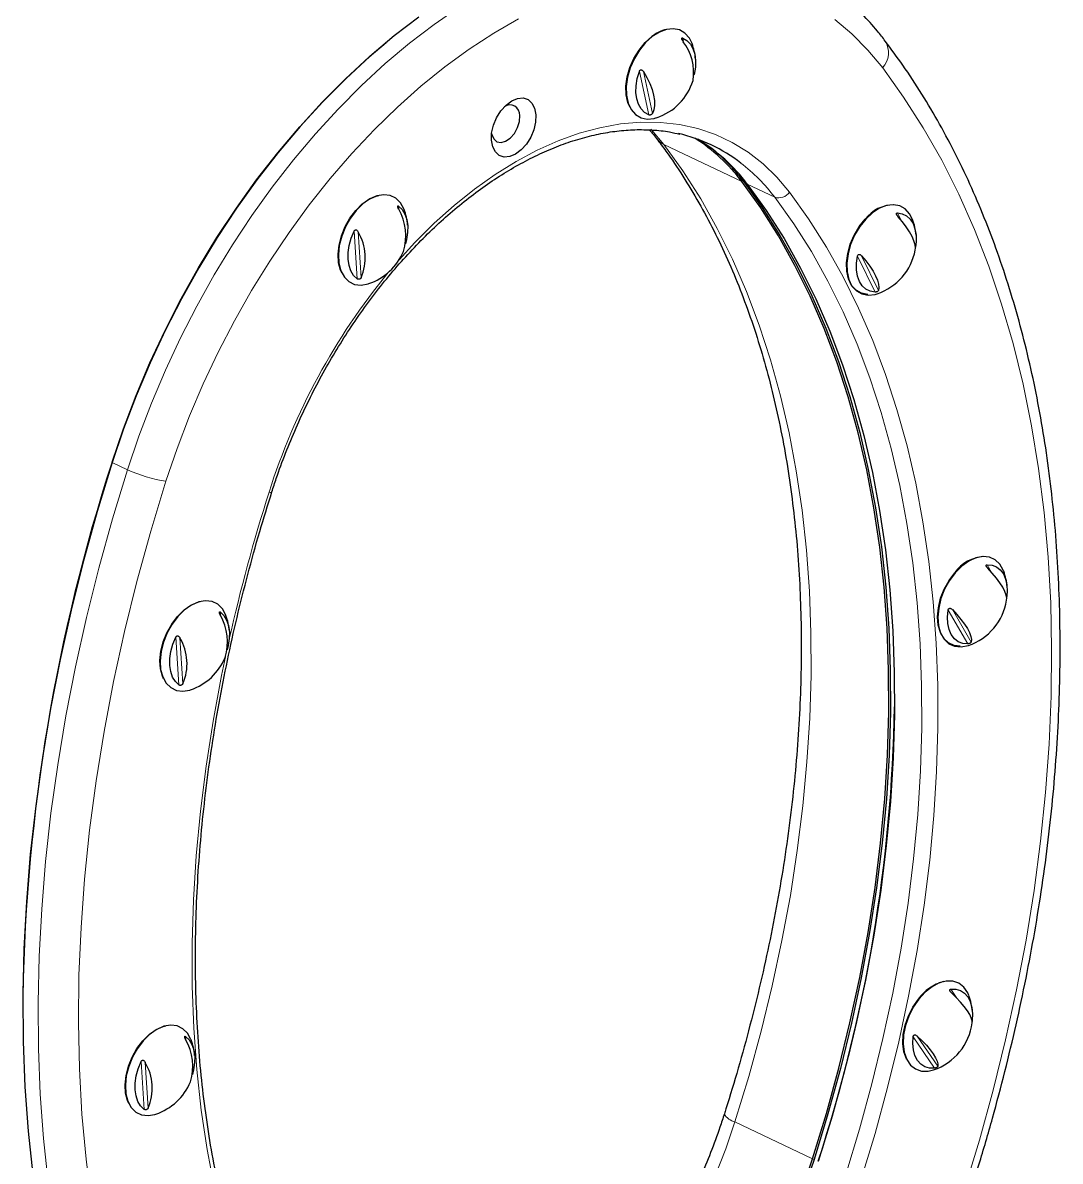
# Model space of a CAD drawing. Header units: millimetres. Extents: x -218071 to -203542, y 15363 to 51382.
# Drawn here: x -216841.19 to -216823.04, y 51026.04 to 51045.97 of the extents above; entities that cross this region are included whole.
import ezdxf

# ---------------------------------------------------------------- set-up
doc = ezdxf.new("R2010")
doc.units = ezdxf.units.MM
doc.header["$LTSCALE"] = 4
doc.layers.add('TPF-EQUIPEMENT', color=7, linetype='Continuous')

msp = doc.modelspace()

# ---------------------------------------------------------------- linework, layer by layer
at = {"layer": 'TPF-EQUIPEMENT', "color": 7, "linetype": 'Continuous', "lineweight": 25}
for p, q in [((-216834.826, 51045.628), (-216834.836, 51045.619)), ((-216841.192, 51028.96), (-216841.192, 51028.947))]:
    msp.add_line(p, q, dxfattribs=at)
at = {"layer": 'TPF-EQUIPEMENT', "color": 8, "linetype": 'Continuous', "lineweight": 18}
for p, q in [((-216829.647, 51045.698), (-216829.634, 51045.638)), ((-216830.243, 51044.353), (-216830.406, 51045.115)), ((-216830.333, 51045.11), (-216830.176, 51044.377)), ((-216828.616, 51043.188), (-216829.976, 51043.835)), ((-216828.59, 51043.196), (-216828.616, 51043.188)), ((-216828.039, 51042.913), (-216828.518, 51043.141)), ((-216834.618, 51042.757), (-216834.614, 51042.698)), ((-216825.891, 51042.637), (-216825.832, 51042.517)), ((-216835.342, 51041.482), (-216835.396, 51042.317)), ((-216835.325, 51042.304), (-216835.273, 51041.501)), ((-216826.284, 51041.251), (-216826.591, 51041.88)), ((-216826.518, 51041.886), (-216826.223, 51041.28)), ((-216839.629, 51038.27), (-216839.63, 51038.275)), ((-216839.361, 51038.142), (-216839.629, 51038.27)), ((-216824.324, 51036.48), (-216824.245, 51036.344)), ((-216837.736, 51035.649), (-216837.732, 51035.591)), ((-216824.663, 51035.093), (-216825.004, 51035.685)), ((-216824.931, 51035.694), (-216824.604, 51035.124)), ((-216838.461, 51034.374), (-216838.515, 51035.209)), ((-216838.443, 51035.197), (-216838.391, 51034.393)), ((-216824.96, 51029.049), (-216824.853, 51028.892)), ((-216824.588, 51028.502), (-216824.585, 51028.499)), ((-216838.344, 51028.221), (-216838.34, 51028.162)), ((-216825.243, 51027.667), (-216825.618, 51028.218)), ((-216825.545, 51028.228), (-216825.185, 51027.699)), ((-216839.069, 51026.946), (-216839.123, 51027.781)), ((-216839.051, 51027.768), (-216838.999, 51026.965)), ((-216827.375, 51026.079), (-216828.734, 51026.727)), ((-216827.348, 51026.071), (-216827.375, 51026.079))]:
    msp.add_line(p, q, dxfattribs=at)
at = {"layer": 'TPF-EQUIPEMENT', "color": 8, "linetype": 'Continuous', "lineweight": 18, "flags": 128}
for points in [[(-216839.361, 51038.142), (-216839.163, 51038.728), (-216838.941, 51039.31), (-216838.698, 51039.884), (-216838.434, 51040.451), (-216838.149, 51041.007), (-216837.845, 51041.551), (-216837.523, 51042.08), (-216837.183, 51042.594), (-216836.827, 51043.09), (-216836.457, 51043.567), (-216836.073, 51044.023), (-216835.676, 51044.456), (-216835.269, 51044.866), (-216834.852, 51045.25), (-216834.427, 51045.607), (-216833.995, 51045.937), (-216833.558, 51046.237)], [(-216832.518, 51046.037), (-216832.951, 51045.786), (-216833.382, 51045.506), (-216833.807, 51045.195), (-216834.227, 51044.856), (-216834.639, 51044.489), (-216835.042, 51044.096), (-216835.434, 51043.679), (-216835.815, 51043.238), (-216836.182, 51042.776), (-216836.534, 51042.294), (-216836.871, 51041.794), (-216837.19, 51041.277), (-216837.491, 51040.746), (-216837.773, 51040.202), (-216838.034, 51039.648), (-216838.274, 51039.084), (-216838.492, 51038.515), (-216838.687, 51037.94)], [(-216826.15, 51045.176), (-216826.409, 51045.488), (-216826.689, 51045.771), (-216826.988, 51046.023)], [(-216824.724, 51025.531), (-216824.458, 51026.407), (-216824.217, 51027.284), (-216824, 51028.161), (-216823.808, 51029.037), (-216823.642, 51029.909), (-216823.502, 51030.777), (-216823.388, 51031.639), (-216823.3, 51032.494), (-216823.238, 51033.34), (-216823.203, 51034.177), (-216823.194, 51035.002), (-216823.211, 51035.814), (-216823.256, 51036.612), (-216823.326, 51037.395), (-216823.423, 51038.162), (-216823.546, 51038.911), (-216823.695, 51039.641), (-216823.87, 51040.351), (-216824.07, 51041.039), (-216824.295, 51041.705), (-216824.545, 51042.348), (-216824.819, 51042.966), (-216825.117, 51043.559), (-216825.439, 51044.126), (-216825.783, 51044.665), (-216826.15, 51045.176)], [(-216834.609, 51041.817), (-216834.333, 51042.118), (-216833.994, 51042.456), (-216833.646, 51042.768), (-216833.29, 51043.054), (-216832.928, 51043.311), (-216832.562, 51043.538), (-216832.194, 51043.734), (-216831.826, 51043.899), (-216831.459, 51044.031), (-216831.095, 51044.129), (-216830.736, 51044.194), (-216830.383, 51044.225), (-216830.039, 51044.222), (-216829.706, 51044.185), (-216829.384, 51044.113), (-216829.075, 51044.008), (-216828.781, 51043.87), (-216828.503, 51043.699), (-216828.243, 51043.496), (-216828.002, 51043.263), (-216827.781, 51043.001)], [(-216830.203, 51044.103), (-216830.191, 51044.09), (-216829.976, 51043.835)], [(-216829.976, 51043.835), (-216830.051, 51043.883), (-216830.103, 51043.937)], [(-216829.976, 51043.835), (-216829.644, 51043.372), (-216829.333, 51042.882), (-216829.044, 51042.366), (-216828.777, 51041.826), (-216828.533, 51041.262), (-216828.311, 51040.675), (-216828.113, 51040.066), (-216827.939, 51039.437), (-216827.788, 51038.788), (-216827.662, 51038.12), (-216827.561, 51037.435), (-216827.484, 51036.734), (-216827.432, 51036.017), (-216827.405, 51035.287), (-216827.403, 51034.545), (-216827.426, 51033.791), (-216827.474, 51033.028), (-216827.546, 51032.256), (-216827.643, 51031.477), (-216827.765, 51030.691), (-216827.912, 51029.902), (-216828.082, 51029.109), (-216828.276, 51028.315), (-216828.493, 51027.52), (-216828.734, 51026.727)], [(-216827.781, 51043.001), (-216827.446, 51042.533), (-216827.132, 51042.038), (-216826.84, 51041.518), (-216826.571, 51040.972), (-216826.324, 51040.403), (-216826.1, 51039.81), (-216825.9, 51039.195), (-216825.724, 51038.559), (-216825.572, 51037.904), (-216825.445, 51037.23), (-216825.343, 51036.538), (-216825.265, 51035.829), (-216825.212, 51035.106), (-216825.185, 51034.369), (-216825.183, 51033.619), (-216825.206, 51032.858), (-216825.254, 51032.087), (-216825.328, 51031.307), (-216825.426, 51030.52), (-216825.549, 51029.728), (-216825.697, 51028.93), (-216825.869, 51028.13), (-216826.065, 51027.328), (-216826.284, 51026.525), (-216826.527, 51025.724)], [(-216826.797, 51025.804), (-216826.556, 51026.598), (-216826.339, 51027.393), (-216826.145, 51028.187), (-216825.974, 51028.98), (-216825.828, 51029.769), (-216825.706, 51030.554), (-216825.609, 51031.333), (-216825.536, 51032.105), (-216825.489, 51032.869), (-216825.466, 51033.623), (-216825.468, 51034.365), (-216825.495, 51035.095), (-216825.547, 51035.811), (-216825.624, 51036.513), (-216825.725, 51037.198), (-216825.851, 51037.865), (-216826.002, 51038.515), (-216826.176, 51039.144), (-216826.374, 51039.753), (-216826.595, 51040.34), (-216826.84, 51040.904), (-216827.107, 51041.444), (-216827.396, 51041.96), (-216827.707, 51042.449), (-216828.039, 51042.913)], [(-216840.748, 51025.672), (-216840.83, 51026.435), (-216840.886, 51027.213), (-216840.918, 51028.005), (-216840.924, 51028.809), (-216840.905, 51029.625), (-216840.861, 51030.452), (-216840.793, 51031.287), (-216840.699, 51032.13), (-216840.58, 51032.979), (-216840.437, 51033.834), (-216840.269, 51034.693), (-216840.078, 51035.555), (-216839.862, 51036.417), (-216839.623, 51037.281), (-216839.361, 51038.142)], [(-216838.687, 51037.94), (-216838.953, 51037.064), (-216839.195, 51036.187), (-216839.411, 51035.31), (-216839.603, 51034.434), (-216839.769, 51033.562), (-216839.909, 51032.694), (-216840.024, 51031.832), (-216840.112, 51030.977), (-216840.173, 51030.13), (-216840.209, 51029.294), (-216840.217, 51028.469), (-216840.2, 51027.657), (-216840.156, 51026.859), (-216840.085, 51026.075), (-216839.988, 51025.309)], [(-216836.884, 51037.747), (-216836.862, 51037.746), (-216836.845, 51037.747), (-216836.836, 51037.751), (-216836.834, 51037.754)], [(-216835.63, 51020.47), (-216835.965, 51020.938), (-216836.279, 51021.432), (-216836.571, 51021.953), (-216836.84, 51022.499), (-216837.087, 51023.068), (-216837.311, 51023.661), (-216837.511, 51024.276), (-216837.687, 51024.911), (-216837.839, 51025.567), (-216837.966, 51026.241), (-216838.069, 51026.933), (-216838.146, 51027.641), (-216838.199, 51028.365), (-216838.226, 51029.102), (-216838.228, 51029.852), (-216838.205, 51030.613), (-216838.157, 51031.384), (-216838.084, 51032.164), (-216837.985, 51032.951), (-216837.862, 51033.743), (-216837.715, 51034.541), (-216837.648, 51034.865)], [(-216828.734, 51026.727), (-216828.896, 51026.254), (-216829.08, 51025.785), (-216829.286, 51025.324), (-216829.511, 51024.872), (-216829.755, 51024.431), (-216830.017, 51024.004), (-216830.296, 51023.593), (-216830.589, 51023.2), (-216830.896, 51022.826), (-216831.216, 51022.474), (-216831.546, 51022.145), (-216831.885, 51021.841), (-216832.231, 51021.563), (-216832.583, 51021.313), (-216832.939, 51021.092), (-216833.297, 51020.901), (-216833.656, 51020.741), (-216834.013, 51020.613), (-216834.367, 51020.516), (-216834.717, 51020.453), (-216835.059, 51020.423), (-216835.394, 51020.426), (-216835.422, 51020.428)]]:
    msp.add_lwpolyline(points, dxfattribs=at)
at = {"layer": 'TPF-EQUIPEMENT', "color": 7, "linetype": 'Continuous', "lineweight": 25, "flags": 128}
for points in [[(-216834.263, 51046.064), (-216834.695, 51045.735), (-216835.12, 51045.377), (-216835.537, 51044.993), (-216835.944, 51044.584), (-216836.341, 51044.15), (-216836.725, 51043.695), (-216837.095, 51043.218), (-216837.451, 51042.722), (-216837.79, 51042.208), (-216838.113, 51041.678), (-216838.417, 51041.134), (-216838.702, 51040.578), (-216838.966, 51040.012), (-216839.209, 51039.437), (-216839.43, 51038.856), (-216839.629, 51038.27)], [(-216830.575, 51044.492), (-216830.607, 51044.569), (-216830.636, 51044.705), (-216830.64, 51044.856), (-216830.617, 51045.017), (-216830.57, 51045.181), (-216830.5, 51045.34), (-216830.411, 51045.488), (-216830.306, 51045.618), (-216830.189, 51045.723)], [(-216829.485, 51045.603), (-216829.532, 51045.697), (-216829.608, 51045.784), (-216829.703, 51045.84), (-216829.813, 51045.862), (-216829.932, 51045.85), (-216830.056, 51045.803), (-216830.18, 51045.725), (-216830.297, 51045.618), (-216830.404, 51045.487), (-216830.494, 51045.338), (-216830.565, 51045.177), (-216830.612, 51045.012), (-216830.635, 51044.849), (-216830.631, 51044.696), (-216830.602, 51044.559), (-216830.548, 51044.445), (-216830.472, 51044.358), (-216830.377, 51044.302), (-216830.267, 51044.279), (-216830.148, 51044.292), (-216830.104, 51044.305)], [(-216839.63, 51038.275), (-216839.432, 51038.86), (-216839.211, 51039.44), (-216838.968, 51040.014), (-216838.704, 51040.579), (-216838.42, 51041.134), (-216838.117, 51041.677), (-216837.795, 51042.206), (-216837.456, 51042.719), (-216837.101, 51043.214), (-216836.731, 51043.69), (-216836.348, 51044.145), (-216835.952, 51044.577), (-216835.546, 51044.986), (-216835.13, 51045.369), (-216834.836, 51045.619)], [(-216829.647, 51045.698), (-216829.575, 51045.657), (-216829.514, 51045.594), (-216829.468, 51045.513), (-216829.437, 51045.416), (-216829.423, 51045.306), (-216829.427, 51045.187), (-216829.447, 51045.062), (-216829.451, 51045.046)], [(-216830.243, 51044.353), (-216830.316, 51044.394), (-216830.376, 51044.457), (-216830.423, 51044.538), (-216830.453, 51044.635), (-216830.467, 51044.745), (-216830.464, 51044.864), (-216830.443, 51044.989), (-216830.406, 51045.115)], [(-216830.333, 51045.11), (-216830.273, 51045.005), (-216830.223, 51044.9), (-216830.184, 51044.796), (-216830.157, 51044.697), (-216830.142, 51044.603), (-216830.141, 51044.518), (-216830.152, 51044.442), (-216830.176, 51044.377)], [(-216832.216, 51044.357), (-216832.221, 51044.228), (-216832.252, 51044.093), (-216832.306, 51043.961), (-216832.382, 51043.84), (-216832.472, 51043.739), (-216832.571, 51043.665), (-216832.673, 51043.623), (-216832.77, 51043.616), (-216832.856, 51043.643), (-216832.925, 51043.704), (-216832.972, 51043.795), (-216832.994, 51043.908), (-216832.99, 51044.036), (-216832.959, 51044.171), (-216832.904, 51044.304), (-216832.829, 51044.425), (-216832.739, 51044.525), (-216832.639, 51044.599), (-216832.537, 51044.641), (-216832.44, 51044.649), (-216832.354, 51044.621), (-216832.285, 51044.56), (-216832.238, 51044.47), (-216832.216, 51044.357)], [(-216832.991, 51044.03), (-216832.987, 51044.01), (-216832.954, 51043.932), (-216832.898, 51043.884), (-216832.826, 51043.87), (-216832.745, 51043.891), (-216832.665, 51043.946), (-216832.593, 51044.029), (-216832.538, 51044.13), (-216832.505, 51044.238), (-216832.499, 51044.342)], [(-216827.375, 51026.079), (-216827.134, 51026.873), (-216826.916, 51027.668), (-216826.722, 51028.462), (-216826.552, 51029.255), (-216826.406, 51030.044), (-216826.284, 51030.829), (-216826.187, 51031.608), (-216826.114, 51032.38), (-216826.066, 51033.144), (-216826.043, 51033.898), (-216826.046, 51034.64), (-216826.073, 51035.37), (-216826.125, 51036.086), (-216826.201, 51036.788), (-216826.303, 51037.473), (-216826.429, 51038.14), (-216826.579, 51038.79), (-216826.754, 51039.419), (-216826.952, 51040.028), (-216827.173, 51040.615), (-216827.418, 51041.179), (-216827.685, 51041.719), (-216827.974, 51042.235), (-216828.284, 51042.724), (-216828.616, 51043.188)], [(-216828.59, 51043.196), (-216828.258, 51042.733), (-216827.947, 51042.242), (-216827.658, 51041.726), (-216827.391, 51041.186), (-216827.146, 51040.621), (-216826.924, 51040.034), (-216826.726, 51039.424), (-216826.551, 51038.794), (-216826.401, 51038.144), (-216826.275, 51037.476), (-216826.173, 51036.79), (-216826.096, 51036.088), (-216826.044, 51035.371), (-216826.017, 51034.64), (-216826.015, 51033.897), (-216826.038, 51033.143), (-216826.086, 51032.379), (-216826.158, 51031.606), (-216826.256, 51030.826), (-216826.378, 51030.04), (-216826.524, 51029.25), (-216826.695, 51028.456), (-216826.889, 51027.661), (-216827.107, 51026.866), (-216827.348, 51026.071)], [(-216828.518, 51043.141), (-216828.186, 51042.677), (-216827.875, 51042.188), (-216827.586, 51041.672), (-216827.319, 51041.132), (-216827.074, 51040.568), (-216826.853, 51039.981), (-216826.655, 51039.372), (-216826.481, 51038.743), (-216826.33, 51038.094), (-216826.204, 51037.426), (-216826.103, 51036.741), (-216826.026, 51036.039), (-216825.974, 51035.323), (-216825.947, 51034.593), (-216825.945, 51033.851), (-216825.968, 51033.097), (-216826.015, 51032.334), (-216826.088, 51031.562), (-216826.185, 51030.782), (-216826.307, 51029.997), (-216826.453, 51029.208), (-216826.624, 51028.415), (-216826.818, 51027.621), (-216827.035, 51026.826), (-216827.276, 51026.032)], [(-216834.52, 51042.697), (-216834.524, 51042.706), (-216834.583, 51042.814), (-216834.664, 51042.894), (-216834.763, 51042.942), (-216834.876, 51042.956), (-216834.997, 51042.936), (-216835.121, 51042.881), (-216835.244, 51042.796), (-216835.359, 51042.682), (-216835.462, 51042.547), (-216835.548, 51042.394), (-216835.613, 51042.232), (-216835.655, 51042.066), (-216835.671, 51041.905), (-216835.662, 51041.755), (-216835.626, 51041.623), (-216835.567, 51041.515), (-216835.486, 51041.435), (-216835.387, 51041.387), (-216835.275, 51041.373), (-216835.153, 51041.394), (-216835.139, 51041.399)], [(-216835.132, 51042.879), (-216835.008, 51042.933), (-216834.964, 51042.944)], [(-216835.61, 51041.587), (-216835.632, 51041.634), (-216835.667, 51041.765), (-216835.676, 51041.913), (-216835.66, 51042.072), (-216835.619, 51042.236), (-216835.554, 51042.397), (-216835.469, 51042.548), (-216835.367, 51042.682), (-216835.253, 51042.795), (-216835.132, 51042.879)], [(-216834.618, 51042.757), (-216834.556, 51042.697), (-216834.508, 51042.618), (-216834.475, 51042.523), (-216834.459, 51042.414), (-216834.461, 51042.296), (-216834.479, 51042.172), (-216834.498, 51042.094)], [(-216825.628, 51042.521), (-216825.678, 51042.621), (-216825.755, 51042.706), (-216825.851, 51042.76), (-216825.961, 51042.781), (-216826.081, 51042.766), (-216826.206, 51042.718), (-216826.329, 51042.638), (-216826.446, 51042.53), (-216826.552, 51042.398), (-216826.641, 51042.248), (-216826.71, 51042.086), (-216826.756, 51041.921), (-216826.777, 51041.759), (-216826.773, 51041.606), (-216826.742, 51041.47), (-216826.687, 51041.357), (-216826.61, 51041.272), (-216826.514, 51041.218), (-216826.403, 51041.198), (-216826.283, 51041.212), (-216826.246, 51041.223)], [(-216826.409, 51041.211), (-216826.412, 51041.211), (-216826.521, 51041.231), (-216826.616, 51041.284), (-216826.693, 51041.369), (-216826.747, 51041.481), (-216826.778, 51041.615), (-216826.782, 51041.766), (-216826.761, 51041.927), (-216826.716, 51042.091), (-216826.647, 51042.25), (-216826.559, 51042.399), (-216826.454, 51042.529)], [(-216825.891, 51042.637), (-216825.807, 51042.623), (-216825.732, 51042.586), (-216825.668, 51042.528), (-216825.619, 51042.451), (-216825.585, 51042.357), (-216825.567, 51042.249), (-216825.567, 51042.131), (-216825.578, 51042.036)], [(-216825.581, 51041.988), (-216825.578, 51042.018), (-216825.584, 51042.079), (-216825.603, 51042.148), (-216825.636, 51042.225), (-216825.681, 51042.307), (-216825.738, 51042.394), (-216825.805, 51042.484), (-216825.882, 51042.574)], [(-216835.342, 51041.482), (-216835.405, 51041.542), (-216835.453, 51041.621), (-216835.485, 51041.716), (-216835.501, 51041.825), (-216835.5, 51041.943), (-216835.482, 51042.067), (-216835.447, 51042.193), (-216835.396, 51042.317)], [(-216826.284, 51041.251), (-216826.368, 51041.265), (-216826.443, 51041.302), (-216826.507, 51041.36), (-216826.556, 51041.437), (-216826.59, 51041.531), (-216826.608, 51041.639), (-216826.608, 51041.756), (-216826.591, 51041.88)], [(-216826.518, 51041.886), (-216826.442, 51041.796), (-216826.375, 51041.706), (-216826.318, 51041.619), (-216826.273, 51041.536), (-216826.24, 51041.46), (-216826.221, 51041.39), (-216826.215, 51041.33), (-216826.223, 51041.28)], [(-216839.629, 51038.27), (-216839.891, 51037.408), (-216840.13, 51036.545), (-216840.345, 51035.682), (-216840.537, 51034.82), (-216840.705, 51033.962), (-216840.848, 51033.107), (-216840.966, 51032.257), (-216841.06, 51031.414), (-216841.129, 51030.579), (-216841.173, 51029.753), (-216841.192, 51028.937), (-216841.185, 51028.132), (-216841.154, 51027.34), (-216841.098, 51026.562), (-216841.016, 51025.8)], [(-216824.034, 51036.364), (-216824.041, 51036.382), (-216824.102, 51036.488), (-216824.184, 51036.566), (-216824.284, 51036.611), (-216824.398, 51036.623), (-216824.519, 51036.6), (-216824.644, 51036.543), (-216824.766, 51036.455), (-216824.881, 51036.34), (-216824.982, 51036.203), (-216825.067, 51036.049), (-216825.13, 51035.886), (-216825.17, 51035.721), (-216825.185, 51035.56), (-216825.173, 51035.412), (-216825.136, 51035.281), (-216825.075, 51035.175), (-216824.992, 51035.097), (-216824.892, 51035.052), (-216824.779, 51035.041), (-216824.657, 51035.064), (-216824.652, 51035.066)], [(-216824.324, 51036.48), (-216824.237, 51036.472), (-216824.159, 51036.442), (-216824.092, 51036.39), (-216824.038, 51036.318), (-216823.999, 51036.229), (-216823.977, 51036.125), (-216823.971, 51036.01), (-216823.983, 51035.888)], [(-216823.982, 51035.86), (-216823.981, 51035.892), (-216823.99, 51035.948), (-216824.014, 51036.012), (-216824.051, 51036.084), (-216824.1, 51036.162), (-216824.161, 51036.245), (-216824.233, 51036.33), (-216824.313, 51036.416)], [(-216824.794, 51035.053), (-216824.9, 51035.065), (-216824.999, 51035.11), (-216825.081, 51035.187), (-216825.141, 51035.292), (-216825.178, 51035.421), (-216825.19, 51035.568), (-216825.175, 51035.727), (-216825.136, 51035.891), (-216825.073, 51036.052), (-216824.989, 51036.204), (-216824.889, 51036.34)], [(-216838.728, 51034.479), (-216838.75, 51034.526), (-216838.785, 51034.657), (-216838.794, 51034.805), (-216838.778, 51034.965), (-216838.737, 51035.129), (-216838.672, 51035.289), (-216838.587, 51035.44), (-216838.485, 51035.575), (-216838.371, 51035.687), (-216838.25, 51035.772)], [(-216837.639, 51035.589), (-216837.642, 51035.598), (-216837.701, 51035.707), (-216837.782, 51035.787), (-216837.881, 51035.834), (-216837.994, 51035.848), (-216838.115, 51035.828), (-216838.24, 51035.774), (-216838.362, 51035.688), (-216838.477, 51035.575), (-216838.58, 51035.439), (-216838.666, 51035.287), (-216838.731, 51035.124), (-216838.773, 51034.959), (-216838.789, 51034.797), (-216838.78, 51034.648), (-216838.744, 51034.516), (-216838.685, 51034.407), (-216838.604, 51034.328), (-216838.505, 51034.28), (-216838.393, 51034.266), (-216838.271, 51034.286), (-216838.257, 51034.291)], [(-216838.25, 51035.772), (-216838.127, 51035.825), (-216838.09, 51035.835)], [(-216837.736, 51035.649), (-216837.674, 51035.59), (-216837.626, 51035.511), (-216837.593, 51035.415), (-216837.577, 51035.307), (-216837.579, 51035.188), (-216837.597, 51035.064), (-216837.617, 51034.987)], [(-216824.663, 51035.093), (-216824.75, 51035.101), (-216824.828, 51035.131), (-216824.895, 51035.183), (-216824.949, 51035.255), (-216824.988, 51035.344), (-216825.01, 51035.448), (-216825.016, 51035.563), (-216825.004, 51035.685)], [(-216824.931, 51035.694), (-216824.851, 51035.607), (-216824.78, 51035.522), (-216824.719, 51035.44), (-216824.669, 51035.362), (-216824.633, 51035.29), (-216824.609, 51035.225), (-216824.599, 51035.17), (-216824.604, 51035.124)], [(-216838.461, 51034.374), (-216838.523, 51034.434), (-216838.571, 51034.513), (-216838.603, 51034.609), (-216838.619, 51034.717), (-216838.618, 51034.836), (-216838.6, 51034.96), (-216838.565, 51035.086), (-216838.515, 51035.209)], [(-216824.642, 51028.936), (-216824.663, 51028.986), (-216824.731, 51029.084), (-216824.818, 51029.153), (-216824.922, 51029.19), (-216825.039, 51029.192), (-216825.162, 51029.159), (-216825.286, 51029.093), (-216825.407, 51028.998), (-216825.518, 51028.876), (-216825.615, 51028.734), (-216825.695, 51028.577), (-216825.752, 51028.412), (-216825.785, 51028.248), (-216825.792, 51028.09), (-216825.773, 51027.945), (-216825.729, 51027.821), (-216825.662, 51027.722), (-216825.574, 51027.653), (-216825.47, 51027.617), (-216825.354, 51027.615), (-216825.26, 51027.637)], [(-216824.96, 51029.049), (-216824.872, 51029.049), (-216824.791, 51029.026), (-216824.72, 51028.98), (-216824.662, 51028.915), (-216824.618, 51028.831), (-216824.59, 51028.731), (-216824.579, 51028.619), (-216824.585, 51028.499)], [(-216824.587, 51028.455), (-216824.587, 51028.496), (-216824.6, 51028.547), (-216824.628, 51028.606), (-216824.669, 51028.673), (-216824.723, 51028.745), (-216824.788, 51028.823), (-216824.864, 51028.903), (-216824.948, 51028.984)], [(-216825.731, 51027.825), (-216825.735, 51027.832), (-216825.778, 51027.955), (-216825.797, 51028.098), (-216825.79, 51028.254), (-216825.757, 51028.417), (-216825.7, 51028.58), (-216825.622, 51028.735), (-216825.526, 51028.876)], [(-216838.246, 51028.161), (-216838.25, 51028.17), (-216838.309, 51028.278), (-216838.39, 51028.358), (-216838.489, 51028.406), (-216838.602, 51028.42), (-216838.723, 51028.4), (-216838.847, 51028.345), (-216838.97, 51028.26), (-216839.085, 51028.147), (-216839.188, 51028.011), (-216839.274, 51027.858), (-216839.339, 51027.696), (-216839.381, 51027.53), (-216839.397, 51027.369), (-216839.388, 51027.219), (-216839.352, 51027.087), (-216839.293, 51026.979), (-216839.212, 51026.899), (-216839.113, 51026.851), (-216839.001, 51026.837), (-216838.879, 51026.858), (-216838.865, 51026.863)], [(-216838.858, 51028.343), (-216838.734, 51028.397), (-216838.69, 51028.409)], [(-216839.336, 51027.051), (-216839.358, 51027.098), (-216839.393, 51027.229), (-216839.402, 51027.377), (-216839.386, 51027.536), (-216839.345, 51027.7), (-216839.28, 51027.861), (-216839.195, 51028.012), (-216839.093, 51028.147), (-216838.979, 51028.259), (-216838.858, 51028.343)], [(-216838.344, 51028.221), (-216838.282, 51028.161), (-216838.234, 51028.082), (-216838.201, 51027.987), (-216838.185, 51027.878), (-216838.187, 51027.76), (-216838.205, 51027.636), (-216838.225, 51027.558)], [(-216825.243, 51027.667), (-216825.331, 51027.668), (-216825.412, 51027.691), (-216825.483, 51027.736), (-216825.541, 51027.802), (-216825.585, 51027.886), (-216825.613, 51027.985), (-216825.624, 51028.097), (-216825.618, 51028.218)], [(-216825.545, 51028.228), (-216825.461, 51028.147), (-216825.386, 51028.067), (-216825.321, 51027.99), (-216825.267, 51027.917), (-216825.226, 51027.85), (-216825.198, 51027.791), (-216825.184, 51027.74), (-216825.185, 51027.699)], [(-216839.069, 51026.946), (-216839.131, 51027.006), (-216839.179, 51027.085), (-216839.211, 51027.18), (-216839.227, 51027.289), (-216839.226, 51027.407), (-216839.208, 51027.531), (-216839.173, 51027.657), (-216839.123, 51027.781)], [(-216827.537, 51025.606), (-216827.375, 51026.079)], [(-216827.348, 51026.071), (-216827.51, 51025.597)]]:
    msp.add_lwpolyline(points, dxfattribs=at)
at = {"layer": 'TPF-EQUIPEMENT', "color": 7, "linetype": 'Continuous', "lineweight": 25}
for centre, radius, start, end in [((-216829.793, 51045.24), 0.625, 102.5072, 129.3612), ((-216830.353, 51045.093), 0.896, 351.0629, 37.6685), ((-216830.422, 51045.252), 1, 4.3746, 20.5155), ((-216830.422, 51045.252), 1, 288.5659, 342.621), ((-216832.671, 51044.355), 0.172, 355.8863, 124.6937), ((-216830.368, 51041.246), 2.854, 52.4791, 76.9233), ((-216831.073, 51041.347), 3.07, 36.8417, 57.8106), ((-216830.968, 51041.306), 3.061, 36.8255, 58.879), ((-216831.118, 51041.29), 3.166, 37.0207, 51.3323), ((-216825.957, 51042.154), 0.623, 89.6458, 142.9237), ((-216835.433, 51042.237), 0.941, 343.074, 29.8109), ((-216835.457, 51042.347), 1, 4.3746, 20.5155), ((-216826.564, 51042.171), 1, 4.3746, 20.5155), ((-216836.087, 51041.852), 0.886, 336.6865, 30.7154), ((-216835.457, 51042.347), 1, 288.5659, 337.4484), ((-216826.564, 51042.171), 1, 288.5659, 349.4611), ((-216809.191, 51028.383), 32.006, 161.9973, 178.9674), ((-216824.347, 51035.959), 0.663, 92.732, 144.8481), ((-216824.97, 51036.014), 1, 4.3746, 20.5155), ((-216824.97, 51036.014), 1, 288.5659, 351.1422), ((-216838.552, 51035.129), 0.941, 343.074, 29.8109), ((-216838.575, 51035.239), 1, 4.3746, 20.5155), ((-216839.205, 51034.744), 0.886, 336.6865, 30.7154), ((-216838.575, 51035.239), 1, 288.5659, 337.4484), ((-216852.871, 51034.419), 26.931, 341.8691, 359.0955), ((-216824.878, 51028.415), 0.796, 105.0695, 144.5588), ((-216825.578, 51028.585), 1, 4.3746, 20.5155), ((-216825.578, 51028.585), 1, 288.5659, 352.932), ((-216839.16, 51027.701), 0.941, 343.074, 29.8109), ((-216839.183, 51027.811), 1, 4.3746, 20.5155), ((-216839.813, 51027.316), 0.886, 336.6865, 30.7154), ((-216839.183, 51027.811), 1, 288.5659, 337.4484)]:
    msp.add_arc(centre, radius, start, end, dxfattribs=at)
at = {"layer": 'TPF-EQUIPEMENT', "color": 8, "linetype": 'Continuous', "lineweight": 18}
for centre, radius, start, end in [((-216826.444, 51045.442), 0.396, 317.7998, 31.0758), ((-216830.551, 51041.019), 3.146, 37.0057, 52.3571), ((-216827.968, 51043.126), 0.225, 251.6898, 326.1704), ((-216825.847, 51034.253), 11.577, 140.6515, 162.4318), ((-216838.327, 51040.365), 2.451, 245.0542, 261.5609), ((-216808.062, 51028.566), 30.249, 162.3299, 167.3737), ((-216828.67, 51027.004), 0.285, 208.8118, 256.9606)]:
    msp.add_arc(centre, radius, start, end, dxfattribs=at)
at = {"layer": 'TPF-EQUIPEMENT', "color": 7, "linetype": 'Continuous', "lineweight": 25}
for points, knots in [([(-216826.104, 51045.646), (-216826.15, 51045.704), (-216826.277, 51045.868), (-216826.503, 51046.118), (-216826.785, 51046.388), (-216827.085, 51046.631), (-216827.401, 51046.844), (-216827.651, 51046.992), (-216827.8, 51047.059), (-216827.834, 51047.074)], [0, 0, 0, 0, 0.094239, 0.266623, 0.438387, 0.609393, 0.779736, 0.949571, 1, 1, 1, 1]), ([(-216829.643, 51045.641), (-216829.649, 51045.65), (-216829.657, 51045.663), (-216829.663, 51045.68), (-216829.665, 51045.688), (-216829.664, 51045.695), (-216829.661, 51045.699), (-216829.656, 51045.701), (-216829.65, 51045.699), (-216829.647, 51045.698)], [0, 0, 0, 0, 0.334961, 0.443033, 0.551969, 0.635663, 0.719311, 0.833198, 1, 1, 1, 1]), ([(-216824.6, 51025.547), (-216824.555, 51025.69), (-216824.425, 51026.105), (-216824.225, 51026.792), (-216824.009, 51027.609), (-216823.813, 51028.426), (-216823.639, 51029.241), (-216823.487, 51030.053), (-216823.357, 51030.862), (-216823.249, 51031.666), (-216823.164, 51032.465), (-216823.101, 51033.257), (-216823.06, 51034.041), (-216823.043, 51034.817), (-216823.048, 51035.582), (-216823.075, 51036.337), (-216823.126, 51037.08), (-216823.199, 51037.81), (-216823.295, 51038.526), (-216823.413, 51039.228), (-216823.554, 51039.914), (-216823.717, 51040.583), (-216823.903, 51041.234), (-216824.11, 51041.867), (-216824.338, 51042.48), (-216824.588, 51043.073), (-216824.859, 51043.645), (-216825.151, 51044.195), (-216825.462, 51044.722), (-216825.78, 51045.207), (-216826.001, 51045.506), (-216826.104, 51045.646)], [0, 0, 0, 0, 0.018565, 0.053756, 0.088951, 0.124149, 0.159351, 0.194558, 0.22977, 0.264986, 0.300208, 0.335435, 0.370667, 0.405904, 0.441146, 0.476392, 0.511642, 0.546894, 0.582148, 0.6174, 0.65265, 0.687894, 0.723129, 0.758352, 0.793558, 0.828743, 0.863903, 0.899031, 0.934124, 0.969176, 1, 1, 1, 1]), ([(-216830.406, 51045.115), (-216830.404, 51045.12), (-216830.401, 51045.128), (-216830.392, 51045.137), (-216830.384, 51045.142), (-216830.375, 51045.143), (-216830.365, 51045.141), (-216830.352, 51045.133), (-216830.341, 51045.122), (-216830.335, 51045.113), (-216830.333, 51045.11)], [0, 0, 0, 0, 0.162591, 0.272732, 0.360768, 0.449106, 0.532458, 0.668131, 0.902571, 1, 1, 1, 1]), ([(-216830.176, 51044.377), (-216830.18, 51044.372), (-216830.184, 51044.365), (-216830.197, 51044.357), (-216830.205, 51044.353), (-216830.214, 51044.35), (-216830.223, 51044.349), (-216830.234, 51044.35), (-216830.24, 51044.352), (-216830.243, 51044.353)], [0, 0, 0, 0, 0.334961, 0.443033, 0.551969, 0.635663, 0.719311, 0.833198, 1, 1, 1, 1]), ([(-216836.834, 51037.754), (-216836.809, 51037.832), (-216836.735, 51038.06), (-216836.597, 51038.435), (-216836.415, 51038.875), (-216836.214, 51039.309), (-216835.996, 51039.734), (-216835.762, 51040.148), (-216835.512, 51040.55), (-216835.248, 51040.938), (-216834.971, 51041.309), (-216834.681, 51041.663), (-216834.381, 51041.997), (-216834.072, 51042.311), (-216833.756, 51042.603), (-216833.432, 51042.872), (-216833.104, 51043.116), (-216832.773, 51043.335), (-216832.44, 51043.527), (-216832.106, 51043.693), (-216831.773, 51043.831), (-216831.443, 51043.941), (-216831.117, 51044.022), (-216830.796, 51044.075), (-216830.481, 51044.099), (-216830.174, 51044.092), (-216829.913, 51044.066), (-216829.758, 51044.029), (-216829.699, 51044.015)], [0, 0, 0, 0, 0.020845, 0.060603, 0.10037, 0.14014, 0.17991, 0.219677, 0.25944, 0.299195, 0.338942, 0.378677, 0.4184, 0.458108, 0.497802, 0.537481, 0.577146, 0.616801, 0.65645, 0.696098, 0.735757, 0.775439, 0.815165, 0.85496, 0.89485, 0.934866, 0.975032, 1, 1, 1, 1]), ([(-216830.231, 51044.089), (-216830.214, 51044.071), (-216830.17, 51044.024), (-216830.129, 51043.971), (-216830.104, 51043.938)], [0, 0, 0, 0, 0.381759, 1, 1, 1, 1]), ([(-216830.104, 51043.938), (-216830.05, 51043.866), (-216829.892, 51043.654), (-216829.642, 51043.284), (-216829.363, 51042.82), (-216829.102, 51042.333), (-216828.861, 51041.825), (-216828.639, 51041.295), (-216828.438, 51040.745), (-216828.257, 51040.175), (-216828.097, 51039.587), (-216827.957, 51038.981), (-216827.839, 51038.357), (-216827.742, 51037.718), (-216827.666, 51037.063), (-216827.613, 51036.394), (-216827.581, 51035.713), (-216827.571, 51035.019), (-216827.583, 51034.314), (-216827.618, 51033.599), (-216827.674, 51032.876), (-216827.752, 51032.145), (-216827.852, 51031.408), (-216827.974, 51030.665), (-216828.117, 51029.918), (-216828.282, 51029.168), (-216828.468, 51028.417), (-216828.671, 51027.678), (-216828.826, 51027.161), (-216828.91, 51026.896), (-216828.919, 51026.867)], [0, 0, 0, 0, 0.01956, 0.057526, 0.095427, 0.133251, 0.171008, 0.208708, 0.246362, 0.283978, 0.321566, 0.359132, 0.396684, 0.434225, 0.471762, 0.509296, 0.54683, 0.584367, 0.621908, 0.659455, 0.697008, 0.734567, 0.772134, 0.809708, 0.84729, 0.884877, 0.922471, 0.960071, 0.995698, 1, 1, 1, 1]), ([(-216834.617, 51042.705), (-216834.622, 51042.715), (-216834.628, 51042.728), (-216834.633, 51042.745), (-216834.634, 51042.753), (-216834.633, 51042.759), (-216834.631, 51042.762), (-216834.626, 51042.762), (-216834.621, 51042.759), (-216834.618, 51042.757)], [0, 0, 0, 0, 0.334961, 0.443033, 0.551969, 0.635663, 0.719311, 0.833198, 1, 1, 1, 1]), ([(-216825.882, 51042.574), (-216825.889, 51042.583), (-216825.898, 51042.594), (-216825.907, 51042.61), (-216825.909, 51042.619), (-216825.909, 51042.627), (-216825.906, 51042.632), (-216825.901, 51042.637), (-216825.895, 51042.637), (-216825.891, 51042.637)], [0, 0, 0, 0, 0.334961, 0.443033, 0.551969, 0.635663, 0.719311, 0.833198, 1, 1, 1, 1]), ([(-216835.396, 51042.317), (-216835.394, 51042.321), (-216835.389, 51042.329), (-216835.38, 51042.338), (-216835.371, 51042.341), (-216835.363, 51042.342), (-216835.353, 51042.339), (-216835.341, 51042.33), (-216835.331, 51042.317), (-216835.326, 51042.307), (-216835.325, 51042.304)], [0, 0, 0, 0, 0.162591, 0.272732, 0.360768, 0.449106, 0.532458, 0.668131, 0.902571, 1, 1, 1, 1]), ([(-216826.591, 51041.88), (-216826.59, 51041.885), (-216826.588, 51041.894), (-216826.581, 51041.903), (-216826.573, 51041.909), (-216826.565, 51041.911), (-216826.554, 51041.911), (-216826.54, 51041.906), (-216826.528, 51041.896), (-216826.521, 51041.888), (-216826.518, 51041.886)], [0, 0, 0, 0, 0.162591, 0.272732, 0.360768, 0.449106, 0.532458, 0.668131, 0.902571, 1, 1, 1, 1]), ([(-216835.273, 51041.501), (-216835.277, 51041.495), (-216835.283, 51041.487), (-216835.297, 51041.479), (-216835.306, 51041.476), (-216835.315, 51041.475), (-216835.324, 51041.475), (-216835.334, 51041.477), (-216835.339, 51041.48), (-216835.342, 51041.482)], [0, 0, 0, 0, 0.334961, 0.443033, 0.551969, 0.635663, 0.719311, 0.833198, 1, 1, 1, 1]), ([(-216826.223, 51041.28), (-216826.225, 51041.276), (-216826.227, 51041.27), (-216826.238, 51041.263), (-216826.245, 51041.259), (-216826.254, 51041.255), (-216826.263, 51041.253), (-216826.274, 51041.251), (-216826.28, 51041.251), (-216826.284, 51041.251)], [0, 0, 0, 0, 0.334961, 0.443033, 0.551969, 0.635663, 0.719311, 0.833198, 1, 1, 1, 1]), ([(-216835.612, 51020.658), (-216835.667, 51020.732), (-216835.829, 51020.949), (-216836.083, 51021.326), (-216836.367, 51021.797), (-216836.631, 51022.291), (-216836.876, 51022.807), (-216837.101, 51023.343), (-216837.305, 51023.901), (-216837.488, 51024.477), (-216837.65, 51025.073), (-216837.79, 51025.686), (-216837.909, 51026.316), (-216838.007, 51026.961), (-216838.082, 51027.622), (-216838.135, 51028.296), (-216838.166, 51028.983), (-216838.175, 51029.681), (-216838.161, 51030.39), (-216838.125, 51031.109), (-216838.067, 51031.835), (-216837.987, 51032.57), (-216837.885, 51033.31), (-216837.761, 51034.055), (-216837.615, 51034.803), (-216837.447, 51035.555), (-216837.259, 51036.307), (-216837.056, 51037.041), (-216836.906, 51037.522), (-216836.834, 51037.754)], [0, 0, 0, 0, 0.019813, 0.057739, 0.095645, 0.133526, 0.171385, 0.209224, 0.247048, 0.28486, 0.322661, 0.360455, 0.398243, 0.436028, 0.473811, 0.511593, 0.549376, 0.587158, 0.624942, 0.662728, 0.700516, 0.738306, 0.776099, 0.813894, 0.851691, 0.889491, 0.927292, 0.965096, 1, 1, 1, 1]), ([(-216824.313, 51036.416), (-216824.32, 51036.424), (-216824.33, 51036.435), (-216824.339, 51036.451), (-216824.342, 51036.46), (-216824.342, 51036.468), (-216824.339, 51036.474), (-216824.333, 51036.479), (-216824.327, 51036.479), (-216824.324, 51036.48)], [0, 0, 0, 0, 0.334961, 0.443033, 0.551969, 0.635663, 0.719311, 0.833198, 1, 1, 1, 1]), ([(-216837.735, 51035.597), (-216837.74, 51035.607), (-216837.746, 51035.621), (-216837.751, 51035.637), (-216837.752, 51035.646), (-216837.751, 51035.651), (-216837.749, 51035.654), (-216837.744, 51035.654), (-216837.739, 51035.651), (-216837.736, 51035.649)], [0, 0, 0, 0, 0.334961, 0.443033, 0.551969, 0.635663, 0.719311, 0.833198, 1, 1, 1, 1]), ([(-216825.004, 51035.685), (-216825.003, 51035.69), (-216825.001, 51035.699), (-216824.995, 51035.709), (-216824.987, 51035.714), (-216824.979, 51035.717), (-216824.968, 51035.717), (-216824.954, 51035.712), (-216824.941, 51035.703), (-216824.934, 51035.696), (-216824.931, 51035.694)], [0, 0, 0, 0, 0.162591, 0.272732, 0.360768, 0.449106, 0.532458, 0.668131, 0.902571, 1, 1, 1, 1]), ([(-216838.515, 51035.209), (-216838.512, 51035.214), (-216838.508, 51035.222), (-216838.498, 51035.23), (-216838.49, 51035.234), (-216838.481, 51035.234), (-216838.471, 51035.231), (-216838.459, 51035.222), (-216838.449, 51035.209), (-216838.444, 51035.199), (-216838.443, 51035.197)], [0, 0, 0, 0, 0.162591, 0.272732, 0.360768, 0.449106, 0.532458, 0.668131, 0.902571, 1, 1, 1, 1]), ([(-216824.604, 51035.124), (-216824.605, 51035.12), (-216824.608, 51035.115), (-216824.617, 51035.108), (-216824.625, 51035.103), (-216824.633, 51035.1), (-216824.642, 51035.097), (-216824.653, 51035.094), (-216824.659, 51035.094), (-216824.663, 51035.093)], [0, 0, 0, 0, 0.334961, 0.443033, 0.551969, 0.635663, 0.719311, 0.833198, 1, 1, 1, 1]), ([(-216838.391, 51034.393), (-216838.395, 51034.387), (-216838.401, 51034.38), (-216838.415, 51034.372), (-216838.424, 51034.368), (-216838.433, 51034.367), (-216838.442, 51034.367), (-216838.452, 51034.369), (-216838.457, 51034.373), (-216838.461, 51034.374)], [0, 0, 0, 0, 0.334961, 0.443033, 0.551969, 0.635663, 0.719311, 0.833198, 1, 1, 1, 1]), ([(-216824.948, 51028.984), (-216824.956, 51028.992), (-216824.966, 51029.002), (-216824.975, 51029.018), (-216824.978, 51029.027), (-216824.978, 51029.035), (-216824.976, 51029.042), (-216824.97, 51029.047), (-216824.964, 51029.048), (-216824.96, 51029.049)], [0, 0, 0, 0, 0.334961, 0.443033, 0.551969, 0.635663, 0.719311, 0.833198, 1, 1, 1, 1]), ([(-216824.585, 51028.499), (-216824.586, 51028.494), (-216824.587, 51028.485), (-216824.588, 51028.473), (-216824.589, 51028.466), (-216824.589, 51028.463), (-216824.589, 51028.463)], [0, 0, 0, 0, 0.429279, 0.720076, 0.952512, 1, 1, 1, 1]), ([(-216838.343, 51028.169), (-216838.348, 51028.179), (-216838.354, 51028.193), (-216838.359, 51028.209), (-216838.36, 51028.217), (-216838.359, 51028.223), (-216838.357, 51028.226), (-216838.352, 51028.226), (-216838.347, 51028.223), (-216838.344, 51028.221)], [0, 0, 0, 0, 0.334961, 0.443033, 0.551969, 0.635663, 0.719311, 0.833198, 1, 1, 1, 1]), ([(-216825.618, 51028.218), (-216825.617, 51028.223), (-216825.615, 51028.231), (-216825.609, 51028.241), (-216825.602, 51028.247), (-216825.594, 51028.25), (-216825.583, 51028.25), (-216825.569, 51028.246), (-216825.556, 51028.238), (-216825.548, 51028.23), (-216825.545, 51028.228)], [0, 0, 0, 0, 0.162591, 0.272732, 0.360768, 0.449106, 0.532458, 0.668131, 0.902571, 1, 1, 1, 1]), ([(-216839.123, 51027.781), (-216839.12, 51027.786), (-216839.116, 51027.794), (-216839.106, 51027.802), (-216839.098, 51027.805), (-216839.089, 51027.806), (-216839.079, 51027.803), (-216839.067, 51027.794), (-216839.057, 51027.781), (-216839.052, 51027.771), (-216839.051, 51027.768)], [0, 0, 0, 0, 0.162591, 0.272732, 0.360768, 0.449106, 0.532458, 0.668131, 0.902571, 1, 1, 1, 1]), ([(-216825.185, 51027.699), (-216825.186, 51027.695), (-216825.188, 51027.691), (-216825.197, 51027.684), (-216825.204, 51027.679), (-216825.212, 51027.675), (-216825.221, 51027.672), (-216825.232, 51027.669), (-216825.239, 51027.668), (-216825.243, 51027.667)], [0, 0, 0, 0, 0.334961, 0.443033, 0.551969, 0.635663, 0.719311, 0.833198, 1, 1, 1, 1]), ([(-216838.999, 51026.965), (-216839.003, 51026.959), (-216839.009, 51026.951), (-216839.023, 51026.943), (-216839.032, 51026.94), (-216839.041, 51026.939), (-216839.05, 51026.939), (-216839.06, 51026.941), (-216839.065, 51026.944), (-216839.069, 51026.946)], [0, 0, 0, 0, 0.334961, 0.443033, 0.551969, 0.635663, 0.719311, 0.833198, 1, 1, 1, 1]), ([(-216828.919, 51026.867), (-216828.945, 51026.789), (-216829.019, 51026.562), (-216829.156, 51026.188), (-216829.337, 51025.747), (-216829.536, 51025.313), (-216829.753, 51024.887), (-216829.985, 51024.472), (-216830.233, 51024.069), (-216830.495, 51023.68), (-216830.769, 51023.307), (-216831.055, 51022.951), (-216831.351, 51022.615), (-216831.656, 51022.299), (-216831.967, 51022.005), (-216832.284, 51021.734), (-216832.605, 51021.487), (-216832.929, 51021.265), (-216833.253, 51021.069), (-216833.576, 51020.899), (-216833.898, 51020.757), (-216834.215, 51020.641), (-216834.528, 51020.553), (-216834.834, 51020.491), (-216835.133, 51020.46), (-216835.335, 51020.449), (-216835.435, 51020.457), (-216835.441, 51020.458)], [0, 0, 0, 0, 0.0221403, 0.0646224, 0.107122, 0.14963, 0.1921399, 0.2346433, 0.2771326, 0.3196012, 0.3620426, 0.4044508, 0.4468202, 0.4891463, 0.5314261, 0.5736585, 0.6158455, 0.6579932, 0.7001133, 0.7422241, 0.7843458, 0.8265166, 0.8687894, 0.9112349, 0.9539426, 0.9970182, 1, 1, 1, 1])]:
    msp.add_open_spline(points, degree=3, knots=knots, dxfattribs=at)

doc.saveas('drawing.dxf')
